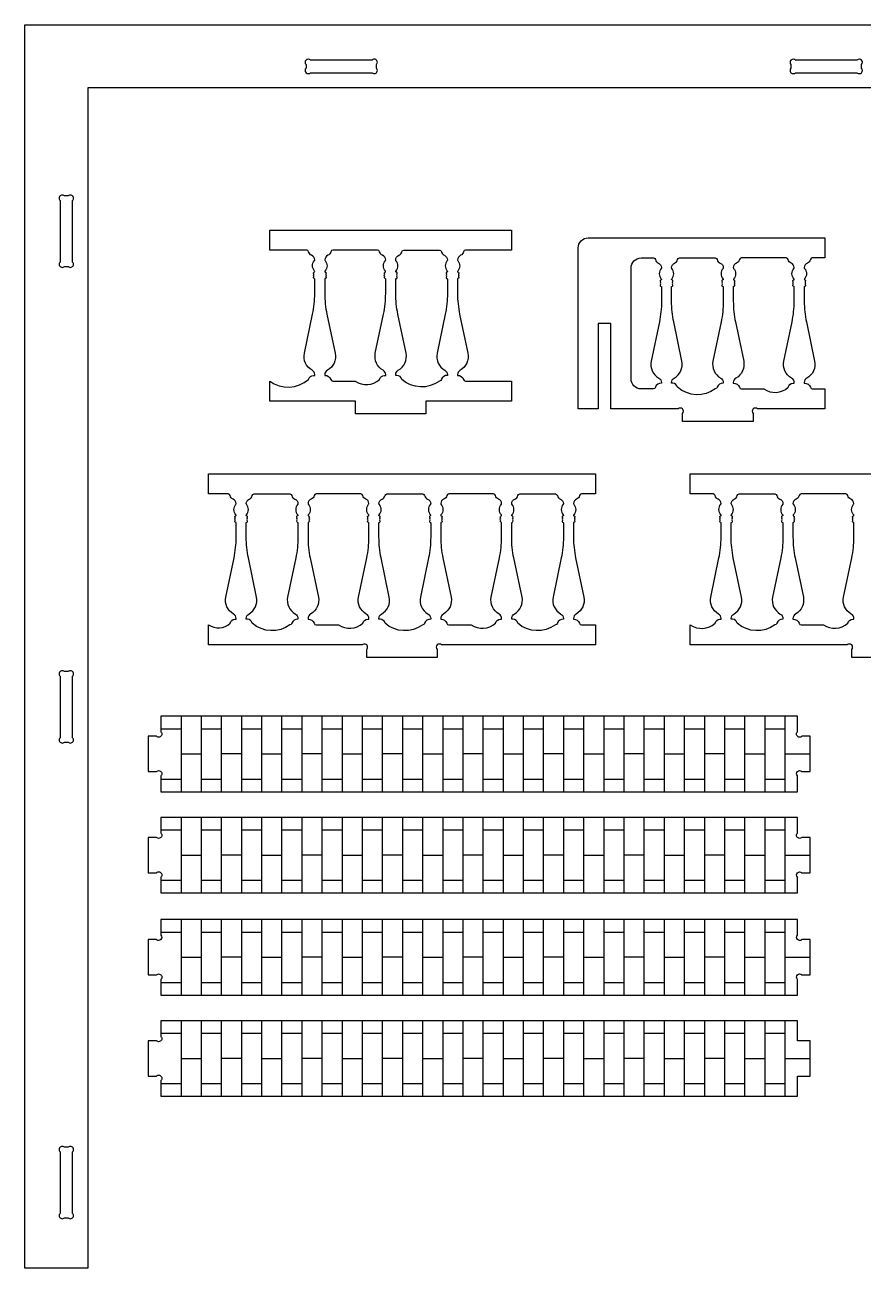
# Model space of a CAD drawing. Extents: x 8501 to 11256, y 293 to 1807.
# Drawn here: x 9218.8 to 9418.7, y 1133.5 to 1429.9 of the extents above; entities that cross this region are included whole.
import ezdxf

# ---------------------------------------------------------------- set-up
doc = ezdxf.new("R2010")
doc.units = 0
doc.header["$MEASUREMENT"] = 0
doc.layers.add('LAYER_1', color=18, linetype='CONTINUOUS')

msp = doc.modelspace()

# ---------------------------------------------------------------- linework, layer by layer
at = {"layer": 'LAYER_1'}
msp.add_lwpolyline([(9233.81, 1414.91), (9233.81, 1133.51), (9218.81, 1133.51), (9218.81, 1429.91), (9857.81, 1429.91), (9857.81, 1133.51), (9842.81, 1133.51), (9842.81, 1414.91)], close=True, dxfattribs=at)
for points in [[(9301.6, 1421.51), (9286.93, 1421.51, 1), (9285.86, 1420.45), (9285.86, 1419.57, 1), (9286.93, 1418.51), (9301.6, 1418.51, 1), (9302.66, 1419.57), (9302.66, 1420.45, 1)], [(9417.25, 1421.51), (9402.58, 1421.51, 1), (9401.51, 1420.45), (9401.51, 1419.57, 1), (9402.58, 1418.51), (9417.25, 1418.51, 1), (9418.31, 1419.57), (9418.31, 1420.45, 1)], [(9227.21, 1388.05), (9227.21, 1373.37, 1), (9228.28, 1372.31), (9229.15, 1372.31, 1), (9230.21, 1373.37), (9230.21, 1388.05, 1), (9229.15, 1389.11), (9228.28, 1389.11, 1)], [(9277.21, 1340.2), (9277.21, 1345, 0.352171), (9286.49, 1345.37, -0.352171), (9287.66, 1346.32), (9287.94, 1346.32), (9287.94, 1346.52, 0.272519), (9287.32, 1347.57, -0.328849), (9285.47, 1351.61), (9287.43, 1360.95, 0.051698), (9287.94, 1365.87), (9287.94, 1369.3, 0.366837), (9287.84, 1369.42, -0.600564), (9287.69, 1369.86, 0.39765), (9287.69, 1370.03, -0.39765), (9287.69, 1370.39, 0.39765), (9287.69, 1370.55, -0.594353), (9287.83, 1370.99, 0.584261), (9287.9, 1371.19, -0.375636), (9287.88, 1373.73, 0.187098), (9287.94, 1373.9, 0.294683), (9287.2, 1374.97, -0.244569), (9286.49, 1375.82, 0.352171), (9286.02, 1376.2), (9277.21, 1376.2), (9277.21, 1381), (9334.9, 1381), (9334.9, 1376.2), (9323.91, 1376.2, 0.352171), (9323.44, 1375.82, -0.244569), (9322.73, 1374.97, 0.294683), (9321.99, 1373.9, 0.187098), (9322.05, 1373.73, -0.375636), (9322.03, 1371.19, 0.584261), (9322.1, 1370.99, -0.594353), (9322.24, 1370.55, 0.39765), (9322.24, 1370.39, -0.39765), (9322.24, 1370.03, 0.39765), (9322.24, 1369.86, -0.600564), (9322.09, 1369.42, 0.366837), (9321.99, 1369.3), (9321.99, 1365.87, 0.051698), (9322.5, 1360.95), (9324.46, 1351.61, -0.328849), (9322.61, 1347.57, 0.272519), (9321.99, 1346.52), (9321.99, 1346.32, -0.352171), (9323.44, 1345.37, 0.352171), (9323.91, 1345), (9334.9, 1345), (9334.9, 1340.2), (9314.46, 1340.2), (9314.46, 1337.2), (9297.66, 1337.2), (9297.66, 1340.2)], [(9409.57, 1338.33), (9393.53, 1338.33, 1), (9392.47, 1337.27), (9392.47, 1335.33), (9375.67, 1335.33), (9375.67, 1337.27, 1), (9374.61, 1338.33), (9358.57, 1338.33), (9358.57, 1358.73), (9355.57, 1358.73), (9355.57, 1338.33), (9350.77, 1338.33), (9350.77, 1376.73, -0.414214), (9353.17, 1379.13), (9409.57, 1379.13), (9409.57, 1374.33), (9406.6, 1374.33, 0.352171), (9406.13, 1373.95, -0.244569), (9405.42, 1373.1, 0.294683), (9404.68, 1372.03, 0.187098), (9404.74, 1371.86, -0.375636), (9404.72, 1369.32, 0.584261), (9404.79, 1369.12, -0.594353), (9404.93, 1368.68, 0.39765), (9404.93, 1368.52, -0.39765), (9404.93, 1368.16, 0.39765), (9404.93, 1367.99, -0.600564), (9404.78, 1367.55, 0.366837), (9404.68, 1367.43), (9404.68, 1364, 0.051698), (9405.19, 1359.08), (9407.15, 1349.74, -0.328849), (9405.3, 1345.7, 0.272519), (9404.68, 1344.65), (9404.68, 1344.45, -0.352171), (9406.13, 1343.5, 0.352171), (9406.6, 1343.13), (9409.57, 1343.13)], [(9297.6, 1345, 0.352171), (9303.41, 1345.37, -0.352171), (9304.58, 1346.32), (9304.86, 1346.32), (9304.86, 1346.52, 0.272519), (9304.24, 1347.57, -0.328849), (9302.39, 1351.61), (9304.35, 1360.95, 0.051698), (9304.86, 1365.87), (9304.86, 1369.3, 0.366837), (9304.76, 1369.42, -0.600564), (9304.61, 1369.86, 0.39765), (9304.61, 1370.03, -0.39765), (9304.61, 1370.39, 0.39765), (9304.61, 1370.55, -0.594353), (9304.75, 1370.99, 0.584261), (9304.82, 1371.19, -0.375636), (9304.8, 1373.73, 0.187098), (9304.86, 1373.9, 0.294683), (9304.12, 1374.97, -0.244569), (9303.41, 1375.82, 0.352171), (9302.94, 1376.2), (9292.26, 1376.2, 0.352171), (9291.79, 1375.82, -0.244569), (9291.08, 1374.97, 0.294683), (9290.34, 1373.9, 0.187098), (9290.4, 1373.73, -0.375636), (9290.38, 1371.19, 0.584261), (9290.44, 1370.99, -0.594353), (9290.59, 1370.55, 0.39765), (9290.59, 1370.39, -0.39765), (9290.59, 1370.03, 0.39765), (9290.59, 1369.86, -0.600564), (9290.44, 1369.42, 0.366837), (9290.34, 1369.3), (9290.34, 1365.87, 0.051698), (9290.85, 1360.95), (9292.81, 1351.61, -0.328849), (9290.96, 1347.57, 0.272519), (9290.34, 1346.52), (9290.34, 1346.32, -0.352171), (9291.79, 1345.37, 0.352171), (9292.26, 1345)], [(9317.68, 1376.2, -0.352171), (9318.15, 1375.82, 0.244569), (9318.86, 1374.97, -0.294683), (9319.59, 1373.9, -0.187098), (9319.54, 1373.73, 0.375636), (9319.56, 1371.19, -0.584261), (9319.49, 1370.99, 0.594353), (9319.35, 1370.55, -0.39765), (9319.35, 1370.39, 0.39765), (9319.35, 1370.03, -0.39765), (9319.35, 1369.86, 0.600564), (9319.49, 1369.42, -0.366837), (9319.59, 1369.3), (9319.59, 1365.87, -0.051698), (9319.08, 1360.95), (9317.13, 1351.61, 0.328849), (9318.98, 1347.57, -0.272519), (9319.59, 1346.52), (9319.59, 1346.32, 0.352171), (9318.15, 1345.37, -0.352171), (9317.68, 1345, -0.352171), (9308.7, 1345.37, 0.352171), (9307.53, 1346.32), (9307.26, 1346.32), (9307.26, 1346.52, -0.272519), (9307.87, 1347.57, 0.328849), (9309.72, 1351.61), (9307.77, 1360.95, -0.051698), (9307.26, 1365.87), (9307.26, 1369.3, -0.366837), (9307.36, 1369.42, 0.600564), (9307.5, 1369.86, -0.39765), (9307.5, 1370.03, 0.39765), (9307.5, 1370.39, -0.39765), (9307.5, 1370.55, 0.594353), (9307.36, 1370.99, -0.584261), (9307.29, 1371.19, 0.375636), (9307.31, 1373.73, -0.187098), (9307.26, 1373.9, -0.294683), (9307.99, 1374.97, 0.244569), (9308.7, 1375.82, -0.352171), (9309.17, 1376.2)], [(9370.01, 1345.7, -0.272519), (9370.63, 1344.65), (9370.63, 1344.45, 0.352171), (9369.18, 1343.5, -0.352171), (9368.71, 1343.13), (9365.77, 1343.13, -0.414214), (9363.37, 1345.53), (9363.37, 1371.93, -0.414214), (9365.77, 1374.33), (9368.71, 1374.33, -0.352171), (9369.18, 1373.95, 0.244569), (9369.89, 1373.1, -0.294683), (9370.62, 1372.03, -0.187098), (9370.57, 1371.86, 0.375636), (9370.59, 1369.32, -0.584261), (9370.52, 1369.12, 0.594353), (9370.38, 1368.68, -0.39765), (9370.38, 1368.52, 0.39765), (9370.38, 1368.16, -0.39765), (9370.38, 1367.99, 0.600564), (9370.53, 1367.55, -0.366837), (9370.63, 1367.43), (9370.63, 1364, -0.051698), (9370.12, 1359.08), (9368.16, 1349.74, 0.328849)], [(9383.45, 1374.33, -0.352171), (9383.92, 1373.95, 0.244569), (9384.63, 1373.1, -0.294683), (9385.36, 1372.03, -0.187098), (9385.31, 1371.86, 0.375636), (9385.33, 1369.32, -0.584261), (9385.26, 1369.12, 0.594353), (9385.12, 1368.68, -0.39765), (9385.12, 1368.52, 0.39765), (9385.12, 1368.16, -0.39765), (9385.12, 1367.99, 0.600564), (9385.26, 1367.55, -0.366837), (9385.36, 1367.43), (9385.36, 1364, -0.051698), (9384.85, 1359.08), (9382.9, 1349.74, 0.328849), (9384.75, 1345.7, -0.272519), (9385.36, 1344.65), (9385.36, 1344.45, 0.352171), (9383.92, 1343.5, -0.352171), (9383.45, 1343.13, -0.352171), (9374.47, 1343.5, 0.352171), (9373.3, 1344.45), (9373.03, 1344.45), (9373.03, 1344.65, -0.272519), (9373.64, 1345.7, 0.328849), (9375.49, 1349.74), (9373.54, 1359.08, -0.051698), (9373.03, 1364), (9373.03, 1367.43, -0.366837), (9373.13, 1367.55, 0.600564), (9373.27, 1367.99, -0.39765), (9373.27, 1368.16, 0.39765), (9373.27, 1368.52, -0.39765), (9373.27, 1368.68, 0.594353), (9373.13, 1369.12, -0.584261), (9373.06, 1369.32, 0.375636), (9373.08, 1371.86, -0.187098), (9373.03, 1372.03, -0.294683), (9373.76, 1373.1, 0.244569), (9374.47, 1373.95, -0.352171), (9374.94, 1374.33)], [(9395.02, 1343.13, 0.352171), (9400.83, 1343.5, -0.352171), (9402, 1344.45), (9402.28, 1344.45), (9402.28, 1344.65, 0.272519), (9401.66, 1345.7, -0.328849), (9399.81, 1349.74), (9401.77, 1359.08, 0.051698), (9402.28, 1364), (9402.28, 1367.43, 0.366837), (9402.18, 1367.55, -0.600564), (9402.03, 1367.99, 0.39765), (9402.03, 1368.16, -0.39765), (9402.03, 1368.52, 0.39765), (9402.03, 1368.68, -0.594353), (9402.18, 1369.12, 0.584261), (9402.24, 1369.32, -0.375636), (9402.22, 1371.86, 0.187098), (9402.28, 1372.03, 0.294683), (9401.54, 1373.1, -0.244569), (9400.83, 1373.95, 0.352171), (9400.36, 1374.33), (9389.68, 1374.33, 0.352171), (9389.21, 1373.95, -0.244569), (9388.5, 1373.1, 0.294683), (9387.76, 1372.03, 0.187098), (9387.82, 1371.86, -0.375636), (9387.8, 1369.32, 0.584261), (9387.87, 1369.12, -0.594353), (9388.01, 1368.68, 0.39765), (9388.01, 1368.52, -0.39765), (9388.01, 1368.16, 0.39765), (9388.01, 1367.99, -0.600564), (9387.86, 1367.55, 0.366837), (9387.76, 1367.43), (9387.76, 1364, 0.051698), (9388.27, 1359.08), (9390.23, 1349.74, -0.328849), (9388.38, 1345.7, 0.272519), (9387.76, 1344.65), (9387.76, 1344.45, -0.352171), (9389.21, 1343.5, 0.352171), (9389.68, 1343.13)], [(9354.88, 1318.08), (9351.57, 1318.08, 0.352171), (9351.1, 1317.7, -0.244569), (9350.39, 1316.85, 0.294683), (9349.65, 1315.78, 0.187098), (9349.71, 1315.61, -0.375636), (9349.69, 1313.07, 0.584261), (9349.75, 1312.87, -0.594353), (9349.9, 1312.43, 0.39765), (9349.9, 1312.27, -0.39765), (9349.9, 1311.91, 0.39765), (9349.9, 1311.74, -0.600564), (9349.75, 1311.3, 0.366837), (9349.65, 1311.18), (9349.65, 1307.75, 0.051698), (9350.16, 1302.83), (9352.12, 1293.49, -0.328849), (9350.27, 1289.45, 0.272519), (9349.65, 1288.4), (9349.65, 1288.2, -0.352171), (9351.1, 1287.25, 0.352171), (9351.57, 1286.88), (9354.88, 1286.88), (9354.88, 1282.08), (9318.2, 1282.08, 1), (9317.14, 1281.02), (9317.14, 1279.08), (9300.34, 1279.08), (9300.34, 1281.02, 1), (9299.28, 1282.08), (9262.61, 1282.08), (9262.61, 1286.88, 0.352171), (9267.75, 1287.25, -0.352171), (9268.92, 1288.2), (9269.2, 1288.2), (9269.2, 1288.4, 0.272519), (9268.58, 1289.45, -0.328849), (9266.73, 1293.49), (9268.69, 1302.83, 0.051698), (9269.2, 1307.75), (9269.2, 1311.18, 0.366837), (9269.1, 1311.3, -0.600564), (9268.95, 1311.74, 0.39765), (9268.95, 1311.91, -0.39765), (9268.95, 1312.27, 0.39765), (9268.95, 1312.43, -0.594353), (9269.1, 1312.87, 0.584261), (9269.16, 1313.07, -0.375636), (9269.14, 1315.61, 0.187098), (9269.2, 1315.78, 0.294683), (9268.46, 1316.85, -0.244569), (9267.75, 1317.7, 0.352171), (9267.28, 1318.08), (9262.61, 1318.08), (9262.61, 1322.88), (9354.88, 1322.88)], [(9282.02, 1318.08, -0.352171), (9282.49, 1317.7, 0.244569), (9283.2, 1316.85, -0.294683), (9283.94, 1315.78, -0.187098), (9283.88, 1315.61, 0.375636), (9283.9, 1313.07, -0.584261), (9283.83, 1312.87, 0.594353), (9283.69, 1312.43, -0.39765), (9283.69, 1312.27, 0.39765), (9283.69, 1311.91, -0.39765), (9283.69, 1311.74, 0.600564), (9283.84, 1311.3, -0.366837), (9283.94, 1311.18), (9283.94, 1307.75, -0.051698), (9283.43, 1302.83), (9281.47, 1293.49, 0.328849), (9283.32, 1289.45, -0.272519), (9283.94, 1288.4), (9283.94, 1288.2, 0.352171), (9282.49, 1287.25, -0.352171), (9282.02, 1286.88, -0.352171), (9273.05, 1287.25, 0.352171), (9271.88, 1288.2), (9271.6, 1288.2), (9271.6, 1288.4, -0.272519), (9272.22, 1289.45, 0.328849), (9274.07, 1293.49), (9272.11, 1302.83, -0.051698), (9271.6, 1307.75), (9271.6, 1311.18, -0.366837), (9271.7, 1311.3, 0.600564), (9271.85, 1311.74, -0.39765), (9271.85, 1311.91, 0.39765), (9271.85, 1312.27, -0.39765), (9271.85, 1312.43, 0.594353), (9271.71, 1312.87, -0.584261), (9271.64, 1313.07, 0.375636), (9271.66, 1315.61, -0.187098), (9271.6, 1315.78, -0.294683), (9272.34, 1316.85, 0.244569), (9273.05, 1317.7, -0.352171), (9273.52, 1318.08)], [(9293.6, 1286.88, 0.352171), (9299.41, 1287.25, -0.352171), (9300.58, 1288.2), (9300.86, 1288.2), (9300.86, 1288.4, 0.272519), (9300.24, 1289.45, -0.328849), (9298.39, 1293.49), (9300.35, 1302.83, 0.051698), (9300.86, 1307.75), (9300.86, 1311.18, 0.366837), (9300.76, 1311.3, -0.600564), (9300.61, 1311.74, 0.39765), (9300.61, 1311.91, -0.39765), (9300.61, 1312.27, 0.39765), (9300.61, 1312.43, -0.594353), (9300.75, 1312.87, 0.584261), (9300.82, 1313.07, -0.375636), (9300.8, 1315.61, 0.187098), (9300.86, 1315.78, 0.294683), (9300.12, 1316.85, -0.244569), (9299.41, 1317.7, 0.352171), (9298.94, 1318.08), (9288.26, 1318.08, 0.352171), (9287.79, 1317.7, -0.244569), (9287.08, 1316.85, 0.294683), (9286.34, 1315.78, 0.187098), (9286.4, 1315.61, -0.375636), (9286.38, 1313.07, 0.584261), (9286.44, 1312.87, -0.594353), (9286.59, 1312.43, 0.39765), (9286.59, 1312.27, -0.39765), (9286.59, 1311.91, 0.39765), (9286.59, 1311.74, -0.600564), (9286.44, 1311.3, 0.366837), (9286.34, 1311.18), (9286.34, 1307.75, 0.051698), (9286.85, 1302.83), (9288.81, 1293.49, -0.328849), (9286.96, 1289.45, 0.272519), (9286.34, 1288.4), (9286.34, 1288.2, -0.352171), (9287.79, 1287.25, 0.352171), (9288.26, 1286.88)], [(9313.68, 1318.08, -0.352171), (9314.15, 1317.7, 0.244569), (9314.86, 1316.85, -0.294683), (9315.59, 1315.78, -0.187098), (9315.54, 1315.61, 0.375636), (9315.56, 1313.07, -0.584261), (9315.49, 1312.87, 0.594353), (9315.35, 1312.43, -0.39765), (9315.35, 1312.27, 0.39765), (9315.35, 1311.91, -0.39765), (9315.35, 1311.74, 0.600564), (9315.49, 1311.3, -0.366837), (9315.59, 1311.18), (9315.59, 1307.75, -0.051698), (9315.08, 1302.83), (9313.13, 1293.49, 0.328849), (9314.98, 1289.45, -0.272519), (9315.59, 1288.4), (9315.59, 1288.2, 0.352171), (9314.15, 1287.25, -0.352171), (9313.68, 1286.88, -0.352171), (9304.7, 1287.25, 0.352171), (9303.53, 1288.2), (9303.26, 1288.2), (9303.26, 1288.4, -0.272519), (9303.87, 1289.45, 0.328849), (9305.72, 1293.49), (9303.77, 1302.83, -0.051698), (9303.26, 1307.75), (9303.26, 1311.18, -0.366837), (9303.36, 1311.3, 0.600564), (9303.5, 1311.74, -0.39765), (9303.5, 1311.91, 0.39765), (9303.5, 1312.27, -0.39765), (9303.5, 1312.43, 0.594353), (9303.36, 1312.87, -0.584261), (9303.29, 1313.07, 0.375636), (9303.31, 1315.61, -0.187098), (9303.26, 1315.78, -0.294683), (9303.99, 1316.85, 0.244569), (9304.7, 1317.7, -0.352171), (9305.17, 1318.08)], [(9325.25, 1286.88, 0.352171), (9331.06, 1287.25, -0.352171), (9332.23, 1288.2), (9332.51, 1288.2), (9332.51, 1288.4, 0.272519), (9331.89, 1289.45, -0.328849), (9330.04, 1293.49), (9332, 1302.83, 0.051698), (9332.51, 1307.75), (9332.51, 1311.18, 0.366837), (9332.41, 1311.3, -0.600564), (9332.26, 1311.74, 0.39765), (9332.26, 1311.91, -0.39765), (9332.26, 1312.27, 0.39765), (9332.26, 1312.43, -0.594353), (9332.41, 1312.87, 0.584261), (9332.47, 1313.07, -0.375636), (9332.45, 1315.61, 0.187098), (9332.51, 1315.78, 0.294683), (9331.77, 1316.85, -0.244569), (9331.06, 1317.7, 0.352171), (9330.59, 1318.08), (9319.91, 1318.08, 0.352171), (9319.44, 1317.7, -0.244569), (9318.73, 1316.85, 0.294683), (9318, 1315.78, 0.187098), (9318.05, 1315.61, -0.375636), (9318.03, 1313.07, 0.584261), (9318.1, 1312.87, -0.594353), (9318.24, 1312.43, 0.39765), (9318.24, 1312.27, -0.39765), (9318.24, 1311.91, 0.39765), (9318.24, 1311.74, -0.600564), (9318.09, 1311.3, 0.366837), (9317.99, 1311.18), (9317.99, 1307.75, 0.051698), (9318.51, 1302.83), (9320.46, 1293.49, -0.328849), (9318.61, 1289.45, 0.272519), (9317.99, 1288.4), (9317.99, 1288.2, -0.352171), (9319.44, 1287.25, 0.352171), (9319.91, 1286.88)], [(9345.33, 1318.08, -0.352171), (9345.8, 1317.7, 0.244569), (9346.51, 1316.85, -0.294683), (9347.25, 1315.78, -0.187098), (9347.19, 1315.61, 0.375636), (9347.21, 1313.07, -0.584261), (9347.14, 1312.87, 0.594353), (9347, 1312.43, -0.39765), (9347, 1312.27, 0.39765), (9347, 1311.91, -0.39765), (9347, 1311.74, 0.600564), (9347.15, 1311.3, -0.366837), (9347.25, 1311.18), (9347.25, 1307.75, -0.051698), (9346.74, 1302.83), (9344.78, 1293.49, 0.328849), (9346.63, 1289.45, -0.272519), (9347.25, 1288.4), (9347.25, 1288.2, 0.352171), (9345.8, 1287.25, -0.352171), (9345.33, 1286.88, -0.352171), (9336.36, 1287.25, 0.352171), (9335.19, 1288.2), (9334.91, 1288.2), (9334.91, 1288.4, -0.272519), (9335.53, 1289.45, 0.328849), (9337.38, 1293.49), (9335.42, 1302.83, -0.051698), (9334.91, 1307.75), (9334.91, 1311.18, -0.366837), (9335.01, 1311.3, 0.600564), (9335.16, 1311.74, -0.39765), (9335.16, 1311.91, 0.39765), (9335.16, 1312.27, -0.39765), (9335.16, 1312.43, 0.594353), (9335.02, 1312.87, -0.584261), (9334.95, 1313.07, 0.375636), (9334.97, 1315.61, -0.187098), (9334.91, 1315.78, -0.294683), (9335.65, 1316.85, 0.244569), (9336.36, 1317.7, -0.352171), (9336.83, 1318.08)], [(9397.67, 1318.08, -0.352171), (9398.14, 1317.7, 0.244569), (9398.85, 1316.85, -0.294683), (9399.59, 1315.78, -0.187098), (9399.53, 1315.61, 0.375636), (9399.55, 1313.07, -0.584261), (9399.48, 1312.87, 0.594353), (9399.34, 1312.43, -0.39765), (9399.34, 1312.27, 0.39765), (9399.34, 1311.91, -0.39765), (9399.34, 1311.74, 0.600564), (9399.49, 1311.3, -0.366837), (9399.59, 1311.18), (9399.59, 1307.75, -0.051698), (9399.08, 1302.83), (9397.12, 1293.49, 0.328849), (9398.97, 1289.45, -0.272519), (9399.59, 1288.4), (9399.59, 1288.2, 0.352171), (9398.14, 1287.25, -0.352171), (9397.67, 1286.88, -0.352171), (9388.7, 1287.25, 0.352171), (9387.53, 1288.2), (9387.25, 1288.2), (9387.25, 1288.4, -0.272519), (9387.87, 1289.45, 0.328849), (9389.72, 1293.49), (9387.76, 1302.83, -0.051698), (9387.25, 1307.75), (9387.25, 1311.18, -0.366837), (9387.35, 1311.3, 0.600564), (9387.5, 1311.74, -0.39765), (9387.5, 1311.91, 0.39765), (9387.5, 1312.27, -0.39765), (9387.5, 1312.43, 0.594353), (9387.36, 1312.87, -0.584261), (9387.29, 1313.07, 0.375636), (9387.31, 1315.61, -0.187098), (9387.25, 1315.78, -0.294683), (9387.99, 1316.85, 0.244569), (9388.7, 1317.7, -0.352171), (9389.17, 1318.08)], [(9409.25, 1286.88, 0.352171), (9415.06, 1287.25, -0.352171), (9416.23, 1288.2), (9416.51, 1288.2), (9416.51, 1288.4, 0.272519), (9415.89, 1289.45, -0.328849), (9414.04, 1293.49), (9416, 1302.83, 0.051698), (9416.51, 1307.75), (9416.51, 1311.18, 0.366837), (9416.41, 1311.3, -0.600564), (9416.26, 1311.74, 0.39765), (9416.26, 1311.91, -0.39765), (9416.26, 1312.27, 0.39765), (9416.26, 1312.43, -0.594353), (9416.4, 1312.87, 0.584261), (9416.47, 1313.07, -0.375636), (9416.45, 1315.61, 0.187098), (9416.51, 1315.78, 0.294683), (9415.77, 1316.85, -0.244569), (9415.06, 1317.7, 0.352171), (9414.59, 1318.08), (9403.91, 1318.08, 0.352171), (9403.44, 1317.7, -0.244569), (9402.73, 1316.85, 0.294683), (9401.99, 1315.78, 0.187098), (9402.05, 1315.61, -0.375636), (9402.03, 1313.07, 0.584261), (9402.09, 1312.87, -0.594353), (9402.24, 1312.43, 0.39765), (9402.24, 1312.27, -0.39765), (9402.24, 1311.91, 0.39765), (9402.24, 1311.74, -0.600564), (9402.09, 1311.3, 0.366837), (9401.99, 1311.18), (9401.99, 1307.75, 0.051698), (9402.5, 1302.83), (9404.46, 1293.49, -0.328849), (9402.61, 1289.45, 0.272519), (9401.99, 1288.4), (9401.99, 1288.2, -0.352171), (9403.44, 1287.25, 0.352171), (9403.91, 1286.88)], [(9227.21, 1274.65), (9227.21, 1259.97, 1), (9228.28, 1258.91), (9229.15, 1258.91, 1), (9230.21, 1259.97), (9230.21, 1274.65, 1), (9229.15, 1275.71), (9228.28, 1275.71, 1)], [(9406.05, 1260.3), (9404.11, 1260.3, -1), (9403.05, 1261.36), (9403.05, 1265.1), (9251.25, 1265.1), (9251.25, 1261.36, -1), (9250.19, 1260.3), (9248.25, 1260.3), (9248.25, 1251.9), (9250.19, 1251.9, -1), (9251.25, 1250.84), (9251.25, 1247.1), (9403.05, 1247.1), (9403.05, 1250.84, -1), (9404.11, 1251.9), (9406.05, 1251.9)], [(9406.05, 1236.18), (9404.11, 1236.18, -1), (9403.05, 1237.24), (9403.05, 1240.98), (9251.25, 1240.98), (9251.25, 1237.24, -1), (9250.19, 1236.18), (9248.25, 1236.18), (9248.25, 1227.78), (9250.19, 1227.78, -1), (9251.25, 1226.72), (9251.25, 1222.98), (9403.05, 1222.98), (9403.05, 1226.72, -1), (9404.11, 1227.78), (9406.05, 1227.78)], [(9406.05, 1211.82), (9404.11, 1211.82, -1), (9403.05, 1212.89), (9403.05, 1216.62), (9251.25, 1216.62), (9251.25, 1212.89, -1), (9250.19, 1211.82), (9248.25, 1211.82), (9248.25, 1203.42), (9250.19, 1203.42, -1), (9251.25, 1202.36), (9251.25, 1198.62), (9403.05, 1198.62), (9403.05, 1202.36, -1), (9404.11, 1203.42), (9406.05, 1203.42)], [(9403.05, 1192.5), (9251.25, 1192.5), (9251.25, 1188.76, -1), (9250.19, 1187.7), (9248.25, 1187.7), (9248.25, 1179.3), (9250.19, 1179.3, -1), (9251.25, 1178.24), (9251.25, 1174.5), (9403.05, 1174.5), (9403.05, 1179.3), (9406.05, 1179.3), (9406.05, 1187.7), (9403.05, 1187.7)], [(9227.21, 1161.25), (9227.21, 1146.57, 1), (9228.28, 1145.51), (9229.15, 1145.51, 1), (9230.21, 1146.57), (9230.21, 1161.25, 1), (9229.15, 1162.31), (9228.28, 1162.31, 1)]]:
    msp.add_lwpolyline(points, format="xyb", close=True, dxfattribs=at)
msp.add_lwpolyline([(9432.79, 1279.08), (9415.99, 1279.08), (9415.99, 1281.02, 1), (9414.93, 1282.08), (9377.51, 1282.08), (9377.51, 1286.88, 0.352171), (9383.4, 1287.25, -0.352171), (9384.57, 1288.2), (9384.85, 1288.2), (9384.85, 1288.4, 0.272519), (9384.23, 1289.45, -0.328849), (9382.38, 1293.49), (9384.34, 1302.83, 0.051698), (9384.85, 1307.75), (9384.85, 1311.18, 0.366837), (9384.75, 1311.3, -0.600564), (9384.6, 1311.74, 0.39765), (9384.6, 1311.91, -0.39765), (9384.6, 1312.27, 0.39765), (9384.6, 1312.43, -0.594353), (9384.75, 1312.87, 0.584261), (9384.81, 1313.07, -0.375636), (9384.79, 1315.61, 0.187098), (9384.85, 1315.78, 0.294683), (9384.11, 1316.85, -0.244569), (9383.4, 1317.7, 0.352171), (9382.93, 1318.08), (9377.51, 1318.08), (9377.51, 1322.88), (9471.28, 1322.88)], format="xyb", dxfattribs=at)
for points in [[(9256.05, 1265.1), (9256.05, 1247.1)], [(9260.85, 1265.1), (9260.85, 1247.1)], [(9265.65, 1265.1), (9265.65, 1247.1)], [(9270.45, 1265.1), (9270.45, 1247.1)], [(9275.25, 1265.1), (9275.25, 1247.1)], [(9280.05, 1265.1), (9280.05, 1247.1)], [(9284.85, 1265.1), (9284.85, 1247.1)], [(9289.65, 1265.1), (9289.65, 1247.1)], [(9294.45, 1265.1), (9294.45, 1247.1)], [(9299.25, 1265.1), (9299.25, 1247.1)], [(9304.05, 1265.1), (9304.05, 1247.1)], [(9308.85, 1265.1), (9308.85, 1247.1)], [(9313.65, 1265.1), (9313.65, 1247.1)], [(9318.45, 1265.1), (9318.45, 1247.1)], [(9323.25, 1265.1), (9323.25, 1247.1)], [(9328.05, 1265.1), (9328.05, 1247.1)], [(9332.85, 1265.1), (9332.85, 1247.1)], [(9337.65, 1265.1), (9337.65, 1247.1)], [(9342.45, 1265.1), (9342.45, 1247.1)], [(9347.25, 1265.1), (9347.25, 1247.1)], [(9352.05, 1265.1), (9352.05, 1247.1)], [(9356.85, 1265.1), (9356.85, 1247.1)], [(9361.65, 1265.1), (9361.65, 1247.1)], [(9366.45, 1265.1), (9366.45, 1247.1)], [(9371.25, 1265.1), (9371.25, 1247.1)], [(9376.05, 1265.1), (9376.05, 1247.1)], [(9380.85, 1265.1), (9380.85, 1247.1)], [(9385.65, 1265.1), (9385.65, 1247.1)], [(9390.45, 1265.1), (9390.45, 1247.1)], [(9395.25, 1265.1), (9395.25, 1247.1)], [(9400.05, 1265.1), (9400.05, 1247.1)], [(9251.25, 1262.1), (9256.05, 1262.1)], [(9260.85, 1262.1), (9265.65, 1262.1)], [(9270.45, 1262.1), (9275.25, 1262.1)], [(9280.05, 1262.1), (9284.85, 1262.1)], [(9289.65, 1262.1), (9294.45, 1262.1)], [(9299.25, 1262.1), (9304.05, 1262.1)], [(9308.85, 1262.1), (9313.65, 1262.1)], [(9318.45, 1262.1), (9323.25, 1262.1)], [(9328.05, 1262.1), (9332.85, 1262.1)], [(9337.65, 1262.1), (9342.45, 1262.1)], [(9347.25, 1262.1), (9352.05, 1262.1)], [(9356.85, 1262.1), (9361.65, 1262.1)], [(9366.45, 1262.1), (9371.25, 1262.1)], [(9376.05, 1262.1), (9380.85, 1262.1)], [(9385.65, 1262.1), (9390.45, 1262.1)], [(9395.25, 1262.1), (9400.05, 1262.1)], [(9256.05, 1256.1), (9260.85, 1256.1)], [(9270.45, 1256.1), (9265.65, 1256.1)], [(9275.25, 1256.1), (9280.05, 1256.1)], [(9289.65, 1256.1), (9284.85, 1256.1)], [(9294.45, 1256.1), (9299.25, 1256.1)], [(9308.85, 1256.1), (9304.05, 1256.1)], [(9313.65, 1256.1), (9318.45, 1256.1)], [(9328.05, 1256.1), (9323.25, 1256.1)], [(9332.85, 1256.1), (9337.65, 1256.1)], [(9347.25, 1256.1), (9342.45, 1256.1)], [(9352.05, 1256.1), (9356.85, 1256.1)], [(9366.45, 1256.1), (9361.65, 1256.1)], [(9371.25, 1256.1), (9376.05, 1256.1)], [(9385.65, 1256.1), (9380.85, 1256.1)], [(9390.45, 1256.1), (9395.25, 1256.1)], [(9400.05, 1256.1), (9406.05, 1256.1)], [(9251.25, 1250.1), (9256.05, 1250.1)], [(9260.85, 1250.1), (9265.65, 1250.1)], [(9270.45, 1250.1), (9275.25, 1250.1)], [(9280.05, 1250.1), (9284.85, 1250.1)], [(9289.65, 1250.1), (9294.45, 1250.1)], [(9299.25, 1250.1), (9304.05, 1250.1)], [(9308.85, 1250.1), (9313.65, 1250.1)], [(9318.45, 1250.1), (9323.25, 1250.1)], [(9328.05, 1250.1), (9332.85, 1250.1)], [(9337.65, 1250.1), (9342.45, 1250.1)], [(9347.25, 1250.1), (9352.05, 1250.1)], [(9356.85, 1250.1), (9361.65, 1250.1)], [(9366.45, 1250.1), (9371.25, 1250.1)], [(9376.05, 1250.1), (9380.85, 1250.1)], [(9385.65, 1250.1), (9390.45, 1250.1)], [(9395.25, 1250.1), (9400.05, 1250.1)], [(9256.05, 1240.98), (9256.05, 1222.98)], [(9260.85, 1240.98), (9260.85, 1222.98)], [(9265.65, 1240.98), (9265.65, 1222.98)], [(9270.45, 1240.98), (9270.45, 1222.98)], [(9275.25, 1240.98), (9275.25, 1222.98)], [(9280.05, 1240.98), (9280.05, 1222.98)], [(9284.85, 1240.98), (9284.85, 1222.98)], [(9289.65, 1240.98), (9289.65, 1222.98)], [(9294.45, 1240.98), (9294.45, 1222.98)], [(9299.25, 1240.98), (9299.25, 1222.98)], [(9304.05, 1240.98), (9304.05, 1222.98)], [(9308.85, 1240.98), (9308.85, 1222.98)], [(9313.65, 1240.98), (9313.65, 1222.98)], [(9318.45, 1240.98), (9318.45, 1222.98)], [(9323.25, 1240.98), (9323.25, 1222.98)], [(9328.05, 1240.98), (9328.05, 1222.98)], [(9332.85, 1240.98), (9332.85, 1222.98)], [(9337.65, 1240.98), (9337.65, 1222.98)], [(9342.45, 1240.98), (9342.45, 1222.98)], [(9347.25, 1240.98), (9347.25, 1222.98)], [(9352.05, 1240.98), (9352.05, 1222.98)], [(9356.85, 1240.98), (9356.85, 1222.98)], [(9361.65, 1240.98), (9361.65, 1222.98)], [(9366.45, 1240.98), (9366.45, 1222.98)], [(9371.25, 1240.98), (9371.25, 1222.98)], [(9376.05, 1240.98), (9376.05, 1222.98)], [(9380.85, 1240.98), (9380.85, 1222.98)], [(9385.65, 1240.98), (9385.65, 1222.98)], [(9390.45, 1240.98), (9390.45, 1222.98)], [(9395.25, 1240.98), (9395.25, 1222.98)], [(9400.05, 1240.98), (9400.05, 1222.98)], [(9251.25, 1237.98), (9256.05, 1237.98)], [(9260.85, 1237.98), (9265.65, 1237.98)], [(9270.45, 1237.98), (9275.25, 1237.98)], [(9280.05, 1237.98), (9284.85, 1237.98)], [(9289.65, 1237.98), (9294.45, 1237.98)], [(9299.25, 1237.98), (9304.05, 1237.98)], [(9308.85, 1237.98), (9313.65, 1237.98)], [(9318.45, 1237.98), (9323.25, 1237.98)], [(9328.05, 1237.98), (9332.85, 1237.98)], [(9337.65, 1237.98), (9342.45, 1237.98)], [(9347.25, 1237.98), (9352.05, 1237.98)], [(9356.85, 1237.98), (9361.65, 1237.98)], [(9366.45, 1237.98), (9371.25, 1237.98)], [(9376.05, 1237.98), (9380.85, 1237.98)], [(9385.65, 1237.98), (9390.45, 1237.98)], [(9395.25, 1237.98), (9400.05, 1237.98)], [(9256.05, 1231.98), (9260.85, 1231.98)], [(9270.45, 1231.98), (9265.65, 1231.98)], [(9275.25, 1231.98), (9280.05, 1231.98)], [(9289.65, 1231.98), (9284.85, 1231.98)], [(9294.45, 1231.98), (9299.25, 1231.98)], [(9308.85, 1231.98), (9304.05, 1231.98)], [(9313.65, 1231.98), (9318.45, 1231.98)], [(9328.05, 1231.98), (9323.25, 1231.98)], [(9332.85, 1231.98), (9337.65, 1231.98)], [(9347.25, 1231.98), (9342.45, 1231.98)], [(9352.05, 1231.98), (9356.85, 1231.98)], [(9366.45, 1231.98), (9361.65, 1231.98)], [(9371.25, 1231.98), (9376.05, 1231.98)], [(9385.65, 1231.98), (9380.85, 1231.98)], [(9390.45, 1231.98), (9395.25, 1231.98)], [(9400.05, 1231.98), (9406.05, 1231.98)], [(9251.25, 1225.98), (9256.05, 1225.98)], [(9260.85, 1225.98), (9265.65, 1225.98)], [(9270.45, 1225.98), (9275.25, 1225.98)], [(9280.05, 1225.98), (9284.85, 1225.98)], [(9289.65, 1225.98), (9294.45, 1225.98)], [(9299.25, 1225.98), (9304.05, 1225.98)], [(9308.85, 1225.98), (9313.65, 1225.98)], [(9318.45, 1225.98), (9323.25, 1225.98)], [(9328.05, 1225.98), (9332.85, 1225.98)], [(9337.65, 1225.98), (9342.45, 1225.98)], [(9347.25, 1225.98), (9352.05, 1225.98)], [(9356.85, 1225.98), (9361.65, 1225.98)], [(9366.45, 1225.98), (9371.25, 1225.98)], [(9376.05, 1225.98), (9380.85, 1225.98)], [(9385.65, 1225.98), (9390.45, 1225.98)], [(9395.25, 1225.98), (9400.05, 1225.98)], [(9256.05, 1216.62), (9256.05, 1198.62)], [(9260.85, 1216.62), (9260.85, 1198.62)], [(9265.65, 1216.62), (9265.65, 1198.62)], [(9270.45, 1216.62), (9270.45, 1198.62)], [(9275.25, 1216.62), (9275.25, 1198.62)], [(9280.05, 1216.62), (9280.05, 1198.62)], [(9284.85, 1216.62), (9284.85, 1198.62)], [(9289.65, 1216.62), (9289.65, 1198.62)], [(9294.45, 1216.62), (9294.45, 1198.62)], [(9299.25, 1216.62), (9299.25, 1198.62)], [(9304.05, 1216.62), (9304.05, 1198.62)], [(9308.85, 1216.62), (9308.85, 1198.62)], [(9313.65, 1216.62), (9313.65, 1198.62)], [(9318.45, 1216.62), (9318.45, 1198.62)], [(9323.25, 1216.62), (9323.25, 1198.62)], [(9328.05, 1216.62), (9328.05, 1198.62)], [(9332.85, 1216.62), (9332.85, 1198.62)], [(9337.65, 1216.62), (9337.65, 1198.62)], [(9342.45, 1216.62), (9342.45, 1198.62)], [(9347.25, 1216.62), (9347.25, 1198.62)], [(9352.05, 1216.62), (9352.05, 1198.62)], [(9356.85, 1216.62), (9356.85, 1198.62)], [(9361.65, 1216.62), (9361.65, 1198.62)], [(9366.45, 1216.62), (9366.45, 1198.62)], [(9371.25, 1216.62), (9371.25, 1198.62)], [(9376.05, 1216.62), (9376.05, 1198.62)], [(9380.85, 1216.62), (9380.85, 1198.62)], [(9385.65, 1216.62), (9385.65, 1198.62)], [(9390.45, 1216.62), (9390.45, 1198.62)], [(9395.25, 1216.62), (9395.25, 1198.62)], [(9400.05, 1216.62), (9400.05, 1198.62)], [(9251.25, 1213.62), (9256.05, 1213.62)], [(9260.85, 1213.62), (9265.65, 1213.62)], [(9270.45, 1213.62), (9275.25, 1213.62)], [(9280.05, 1213.62), (9284.85, 1213.62)], [(9289.65, 1213.62), (9294.45, 1213.62)], [(9299.25, 1213.62), (9304.05, 1213.62)], [(9308.85, 1213.62), (9313.65, 1213.62)], [(9318.45, 1213.62), (9323.25, 1213.62)], [(9328.05, 1213.62), (9332.85, 1213.62)], [(9337.65, 1213.62), (9342.45, 1213.62)], [(9347.25, 1213.62), (9352.05, 1213.62)], [(9356.85, 1213.62), (9361.65, 1213.62)], [(9366.45, 1213.62), (9371.25, 1213.62)], [(9376.05, 1213.62), (9380.85, 1213.62)], [(9385.65, 1213.62), (9390.45, 1213.62)], [(9395.25, 1213.62), (9400.05, 1213.62)], [(9256.05, 1207.62), (9260.85, 1207.62)], [(9270.45, 1207.62), (9265.65, 1207.62)], [(9275.25, 1207.62), (9280.05, 1207.62)], [(9289.65, 1207.62), (9284.85, 1207.62)], [(9294.45, 1207.62), (9299.25, 1207.62)], [(9308.85, 1207.62), (9304.05, 1207.62)], [(9313.65, 1207.62), (9318.45, 1207.62)], [(9328.05, 1207.62), (9323.25, 1207.62)], [(9332.85, 1207.62), (9337.65, 1207.62)], [(9347.25, 1207.62), (9342.45, 1207.62)], [(9352.05, 1207.62), (9356.85, 1207.62)], [(9366.45, 1207.62), (9361.65, 1207.62)], [(9371.25, 1207.62), (9376.05, 1207.62)], [(9385.65, 1207.62), (9380.85, 1207.62)], [(9390.45, 1207.62), (9395.25, 1207.62)], [(9400.05, 1207.62), (9406.05, 1207.62)], [(9251.25, 1201.62), (9256.05, 1201.62)], [(9260.85, 1201.62), (9265.65, 1201.62)], [(9270.45, 1201.62), (9275.25, 1201.62)], [(9280.05, 1201.62), (9284.85, 1201.62)], [(9289.65, 1201.62), (9294.45, 1201.62)], [(9299.25, 1201.62), (9304.05, 1201.62)], [(9308.85, 1201.62), (9313.65, 1201.62)], [(9318.45, 1201.62), (9323.25, 1201.62)], [(9328.05, 1201.62), (9332.85, 1201.62)], [(9337.65, 1201.62), (9342.45, 1201.62)], [(9347.25, 1201.62), (9352.05, 1201.62)], [(9356.85, 1201.62), (9361.65, 1201.62)], [(9366.45, 1201.62), (9371.25, 1201.62)], [(9376.05, 1201.62), (9380.85, 1201.62)], [(9385.65, 1201.62), (9390.45, 1201.62)], [(9395.25, 1201.62), (9400.05, 1201.62)], [(9256.05, 1192.5), (9256.05, 1174.5)], [(9260.85, 1192.5), (9260.85, 1174.5)], [(9265.65, 1192.5), (9265.65, 1174.5)], [(9270.45, 1192.5), (9270.45, 1174.5)], [(9275.25, 1192.5), (9275.25, 1174.5)], [(9280.05, 1192.5), (9280.05, 1174.5)], [(9284.85, 1192.5), (9284.85, 1174.5)], [(9289.65, 1192.5), (9289.65, 1174.5)], [(9294.45, 1192.5), (9294.45, 1174.5)], [(9299.25, 1192.5), (9299.25, 1174.5)], [(9304.05, 1192.5), (9304.05, 1174.5)], [(9308.85, 1192.5), (9308.85, 1174.5)], [(9313.65, 1192.5), (9313.65, 1174.5)], [(9318.45, 1192.5), (9318.45, 1174.5)], [(9323.25, 1192.5), (9323.25, 1174.5)], [(9328.05, 1192.5), (9328.05, 1174.5)], [(9332.85, 1192.5), (9332.85, 1174.5)], [(9337.65, 1192.5), (9337.65, 1174.5)], [(9342.45, 1192.5), (9342.45, 1174.5)], [(9347.25, 1192.5), (9347.25, 1174.5)], [(9352.05, 1192.5), (9352.05, 1174.5)], [(9356.85, 1192.5), (9356.85, 1174.5)], [(9361.65, 1192.5), (9361.65, 1174.5)], [(9366.45, 1192.5), (9366.45, 1174.5)], [(9371.25, 1192.5), (9371.25, 1174.5)], [(9376.05, 1192.5), (9376.05, 1174.5)], [(9380.85, 1192.5), (9380.85, 1174.5)], [(9385.65, 1192.5), (9385.65, 1174.5)], [(9390.45, 1192.5), (9390.45, 1174.5)], [(9395.25, 1192.5), (9395.25, 1174.5)], [(9400.05, 1192.5), (9400.05, 1174.5)], [(9251.25, 1189.5), (9256.05, 1189.5)], [(9260.85, 1189.5), (9265.65, 1189.5)], [(9270.45, 1189.5), (9275.25, 1189.5)], [(9280.05, 1189.5), (9284.85, 1189.5)], [(9289.65, 1189.5), (9294.45, 1189.5)], [(9299.25, 1189.5), (9304.05, 1189.5)], [(9308.85, 1189.5), (9313.65, 1189.5)], [(9318.45, 1189.5), (9323.25, 1189.5)], [(9328.05, 1189.5), (9332.85, 1189.5)], [(9337.65, 1189.5), (9342.45, 1189.5)], [(9347.25, 1189.5), (9352.05, 1189.5)], [(9356.85, 1189.5), (9361.65, 1189.5)], [(9366.45, 1189.5), (9371.25, 1189.5)], [(9376.05, 1189.5), (9380.85, 1189.5)], [(9385.65, 1189.5), (9390.45, 1189.5)], [(9395.25, 1189.5), (9400.05, 1189.5)], [(9256.05, 1183.5), (9260.85, 1183.5)], [(9270.45, 1183.5), (9265.65, 1183.5)], [(9275.25, 1183.5), (9280.05, 1183.5)], [(9289.65, 1183.5), (9284.85, 1183.5)], [(9294.45, 1183.5), (9299.25, 1183.5)], [(9308.85, 1183.5), (9304.05, 1183.5)], [(9313.65, 1183.5), (9318.45, 1183.5)], [(9328.05, 1183.5), (9323.25, 1183.5)], [(9332.85, 1183.5), (9337.65, 1183.5)], [(9347.25, 1183.5), (9342.45, 1183.5)], [(9352.05, 1183.5), (9356.85, 1183.5)], [(9366.45, 1183.5), (9361.65, 1183.5)], [(9371.25, 1183.5), (9376.05, 1183.5)], [(9385.65, 1183.5), (9380.85, 1183.5)], [(9390.45, 1183.5), (9395.25, 1183.5)], [(9400.05, 1183.5), (9406.05, 1183.5)], [(9251.25, 1177.5), (9256.05, 1177.5)], [(9260.85, 1177.5), (9265.65, 1177.5)], [(9270.45, 1177.5), (9275.25, 1177.5)], [(9280.05, 1177.5), (9284.85, 1177.5)], [(9289.65, 1177.5), (9294.45, 1177.5)], [(9299.25, 1177.5), (9304.05, 1177.5)], [(9308.85, 1177.5), (9313.65, 1177.5)], [(9318.45, 1177.5), (9323.25, 1177.5)], [(9328.05, 1177.5), (9332.85, 1177.5)], [(9337.65, 1177.5), (9342.45, 1177.5)], [(9347.25, 1177.5), (9352.05, 1177.5)], [(9356.85, 1177.5), (9361.65, 1177.5)], [(9366.45, 1177.5), (9371.25, 1177.5)], [(9376.05, 1177.5), (9380.85, 1177.5)], [(9385.65, 1177.5), (9390.45, 1177.5)], [(9395.25, 1177.5), (9400.05, 1177.5)]]:
    msp.add_lwpolyline(points, dxfattribs=at)

doc.saveas('drawing.dxf')
